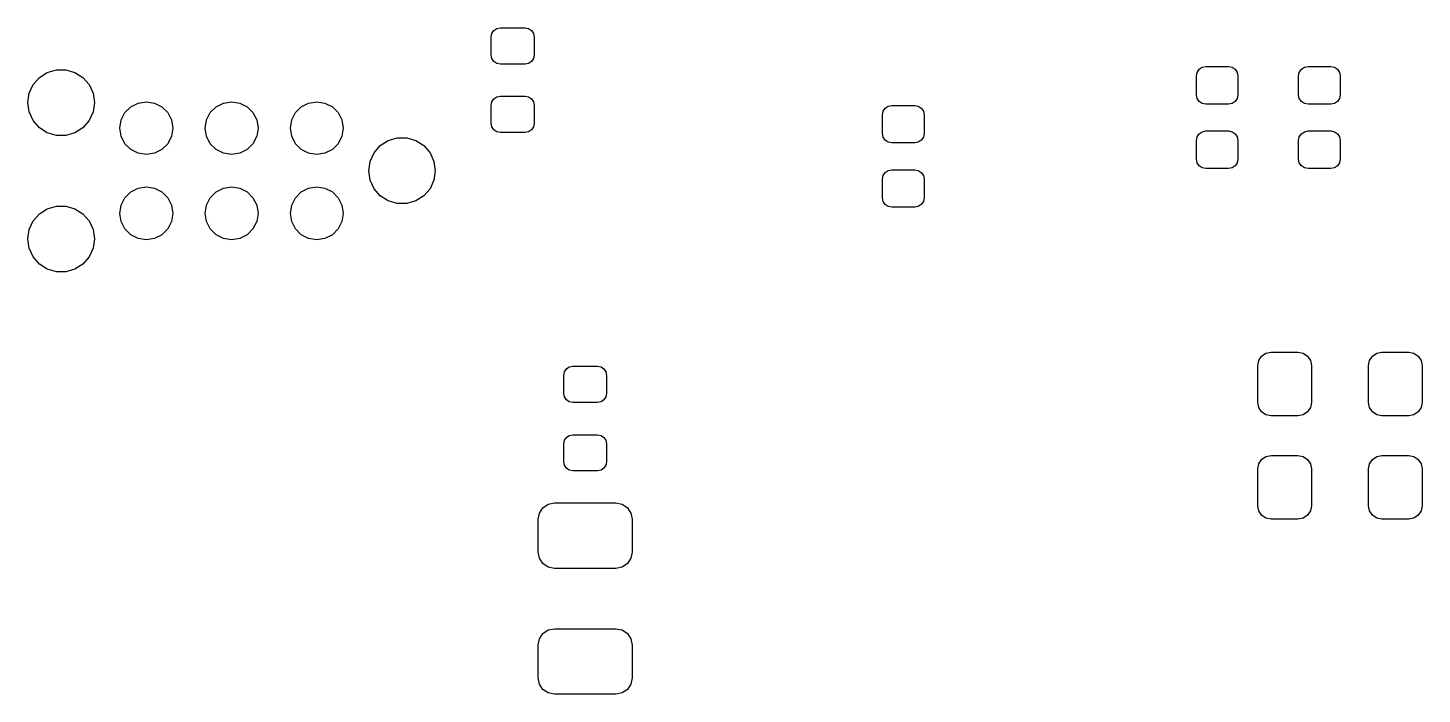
# Model space of a CAD drawing. Extents: x 51 to 259, y -147 to -37.
# Drawn here: x 99.25 to 120.03, y -128.95 to -119.01 of the extents above; entities that cross this region are included whole.
import ezdxf

# ---------------------------------------------------------------- set-up
doc = ezdxf.new("R2010")
doc.units = 0
doc.layers.add('BLACK', color=7, linetype='CONTINUOUS')

msp = doc.modelspace()

# ---------------------------------------------------------------- linework, layer by layer
at = {"layer": 'BLACK', "linetype": 'CONTINUOUS'}
for p, q in [((106.19603, -119.053107), (106.239827, -119.023842)), ((106.239827, -119.023842), (106.291489, -119.013566)), ((106.291489, -119.013566), (106.661489, -119.013566)), ((106.661489, -119.013566), (106.713151, -119.023842)), ((106.713151, -119.023842), (106.756948, -119.053107)), ((106.156489, -119.148566), (106.166765, -119.096904)), ((106.156489, -119.418566), (106.156489, -119.148566)), ((106.166765, -119.096904), (106.19603, -119.053107)), ((106.756948, -119.053107), (106.786213, -119.096904)), ((106.786213, -119.096904), (106.796489, -119.148566)), ((106.796489, -119.148566), (106.796489, -119.418566)), ((106.166765, -119.470228), (106.156489, -119.418566)), ((106.796489, -119.418566), (106.786213, -119.470228)), ((99.540734, -119.677025), (99.676, -119.637307)), ((99.676, -119.637307), (99.816978, -119.637307)), ((99.816978, -119.637307), (99.952244, -119.677025)), ((106.19603, -119.514025), (106.166765, -119.470228)), ((106.239827, -119.54329), (106.19603, -119.514025)), ((106.291489, -119.553566), (106.239827, -119.54329)), ((106.661489, -119.553566), (106.291489, -119.553566)), ((106.713151, -119.54329), (106.661489, -119.553566)), ((106.756948, -119.514025), (106.713151, -119.54329)), ((106.786213, -119.470228), (106.756948, -119.514025)), ((116.672896, -119.67699), (116.703244, -119.631571)), ((116.703244, -119.631571), (116.748663, -119.601223)), ((116.748663, -119.601223), (116.802239, -119.590566)), ((116.802239, -119.590566), (117.142239, -119.590566)), ((117.142239, -119.590566), (117.195815, -119.601223)), ((117.195815, -119.601223), (117.241234, -119.631571)), ((117.241234, -119.631571), (117.271582, -119.67699)), ((118.196896, -119.67699), (118.227244, -119.631571)), ((118.227244, -119.631571), (118.272663, -119.601223)), ((118.272663, -119.601223), (118.326239, -119.590566)), ((118.326239, -119.590566), (118.666239, -119.590566)), ((118.666239, -119.590566), (118.719815, -119.601223)), ((118.719815, -119.601223), (118.765234, -119.631571)), ((118.765234, -119.631571), (118.795582, -119.67699)), ((99.271252, -119.988024), (99.329816, -119.859787)), ((99.329816, -119.859787), (99.422136, -119.753243)), ((99.422136, -119.753243), (99.540734, -119.677025)), ((99.952244, -119.677025), (100.070842, -119.753243)), ((100.070842, -119.753243), (100.163162, -119.859787)), ((100.163162, -119.859787), (100.221726, -119.988024)), ((116.662239, -119.730566), (116.672896, -119.67699)), ((116.662239, -120.010566), (116.662239, -119.730566)), ((117.271582, -119.67699), (117.282239, -119.730566)), ((117.282239, -119.730566), (117.282239, -120.010566)), ((118.186239, -119.730566), (118.196896, -119.67699)), ((118.186239, -120.010566), (118.186239, -119.730566)), ((118.795582, -119.67699), (118.806239, -119.730566)), ((118.806239, -119.730566), (118.806239, -120.010566)), ((99.251189, -120.127566), (99.271252, -119.988024)), ((100.221726, -119.988024), (100.241789, -120.127566)), ((106.166765, -120.116904), (106.19603, -120.073107)), ((106.19603, -120.073107), (106.239827, -120.043842)), ((106.239827, -120.043842), (106.291489, -120.033566)), ((106.291489, -120.033566), (106.661489, -120.033566)), ((106.661489, -120.033566), (106.713151, -120.043842)), ((106.713151, -120.043842), (106.756948, -120.073107)), ((106.756948, -120.073107), (106.786213, -120.116904)), ((116.672896, -120.064142), (116.662239, -120.010566)), ((116.703244, -120.109561), (116.672896, -120.064142)), ((117.271582, -120.064142), (117.241234, -120.109561)), ((117.282239, -120.010566), (117.271582, -120.064142)), ((118.196896, -120.064142), (118.186239, -120.010566)), ((118.227244, -120.109561), (118.196896, -120.064142)), ((118.795582, -120.064142), (118.765234, -120.109561)), ((118.806239, -120.010566), (118.795582, -120.064142)), ((99.271252, -120.267108), (99.251189, -120.127566)), ((99.329816, -120.395345), (99.271252, -120.267108)), ((100.221726, -120.267108), (100.163162, -120.395345)), ((100.241789, -120.127566), (100.221726, -120.267108)), ((100.642058, -120.386906), (100.697979, -120.277155)), ((100.697979, -120.277155), (100.785078, -120.190056)), ((100.785078, -120.190056), (100.894829, -120.134135)), ((100.894829, -120.134135), (101.016489, -120.114866)), ((101.016489, -120.114866), (101.138149, -120.134135)), ((101.138149, -120.134135), (101.2479, -120.190056)), ((101.2479, -120.190056), (101.334999, -120.277155)), ((101.334999, -120.277155), (101.39092, -120.386906)), ((101.912058, -120.386906), (101.967979, -120.277155)), ((101.967979, -120.277155), (102.055078, -120.190056)), ((102.055078, -120.190056), (102.164829, -120.134135)), ((102.164829, -120.134135), (102.286489, -120.114866)), ((102.286489, -120.114866), (102.408149, -120.134135)), ((102.408149, -120.134135), (102.5179, -120.190056)), ((102.5179, -120.190056), (102.604999, -120.277155)), ((102.604999, -120.277155), (102.66092, -120.386906)), ((103.182058, -120.386906), (103.237979, -120.277155)), ((103.237979, -120.277155), (103.325078, -120.190056)), ((103.325078, -120.190056), (103.434829, -120.134135)), ((103.434829, -120.134135), (103.556489, -120.114866)), ((103.556489, -120.114866), (103.678149, -120.134135)), ((103.678149, -120.134135), (103.7879, -120.190056)), ((103.7879, -120.190056), (103.874999, -120.277155)), ((103.874999, -120.277155), (103.93092, -120.386906)), ((106.156489, -120.168566), (106.166765, -120.116904)), ((106.156489, -120.438566), (106.156489, -120.168566)), ((106.786213, -120.116904), (106.796489, -120.168566)), ((106.796489, -120.168566), (106.796489, -120.438566)), ((111.985287, -120.308482), (111.995944, -120.254906)), ((111.995944, -120.254906), (112.026292, -120.209487)), ((112.026292, -120.209487), (112.071711, -120.179139)), ((112.071711, -120.179139), (112.125287, -120.168482)), ((112.125287, -120.168482), (112.465287, -120.168482)), ((112.465287, -120.168482), (112.518863, -120.179139)), ((112.518863, -120.179139), (112.564282, -120.209487)), ((112.564282, -120.209487), (112.59463, -120.254906)), ((112.59463, -120.254906), (112.605287, -120.308482)), ((116.748663, -120.139909), (116.703244, -120.109561)), ((116.802239, -120.150566), (116.748663, -120.139909)), ((117.142239, -120.150566), (116.802239, -120.150566)), ((117.195815, -120.139909), (117.142239, -120.150566)), ((117.241234, -120.109561), (117.195815, -120.139909)), ((118.272663, -120.139909), (118.227244, -120.109561)), ((118.326239, -120.150566), (118.272663, -120.139909)), ((118.666239, -120.150566), (118.326239, -120.150566)), ((118.719815, -120.139909), (118.666239, -120.150566)), ((118.765234, -120.109561), (118.719815, -120.139909)), ((99.422136, -120.501889), (99.329816, -120.395345)), ((100.163162, -120.395345), (100.070842, -120.501889)), ((100.622789, -120.508566), (100.642058, -120.386906)), ((101.39092, -120.386906), (101.410189, -120.508566)), ((101.892789, -120.508566), (101.912058, -120.386906)), ((102.66092, -120.386906), (102.680189, -120.508566)), ((103.162789, -120.508566), (103.182058, -120.386906)), ((103.93092, -120.386906), (103.950189, -120.508566)), ((106.166765, -120.490228), (106.156489, -120.438566)), ((106.19603, -120.534025), (106.166765, -120.490228)), ((106.786213, -120.490228), (106.756948, -120.534025)), ((106.796489, -120.438566), (106.786213, -120.490228)), ((111.985287, -120.588482), (111.985287, -120.308482)), ((112.605287, -120.308482), (112.605287, -120.588482)), ((99.540734, -120.578107), (99.422136, -120.501889)), ((99.676, -120.617825), (99.540734, -120.578107)), ((99.816978, -120.617825), (99.676, -120.617825)), ((99.952244, -120.578107), (99.816978, -120.617825)), ((100.070842, -120.501889), (99.952244, -120.578107)), ((100.642058, -120.630226), (100.622789, -120.508566)), ((100.697979, -120.739977), (100.642058, -120.630226)), ((101.39092, -120.630226), (101.334999, -120.739977)), ((101.410189, -120.508566), (101.39092, -120.630226)), ((101.912058, -120.630226), (101.892789, -120.508566)), ((101.967979, -120.739977), (101.912058, -120.630226)), ((102.66092, -120.630226), (102.604999, -120.739977)), ((102.680189, -120.508566), (102.66092, -120.630226)), ((103.182058, -120.630226), (103.162789, -120.508566)), ((103.237979, -120.739977), (103.182058, -120.630226)), ((103.93092, -120.630226), (103.874999, -120.739977)), ((103.950189, -120.508566), (103.93092, -120.630226)), ((104.502136, -120.769243), (104.620734, -120.693025)), ((104.620734, -120.693025), (104.756, -120.653307)), ((104.756, -120.653307), (104.896978, -120.653307)), ((104.896978, -120.653307), (105.032244, -120.693025)), ((105.032244, -120.693025), (105.150842, -120.769243)), ((106.239827, -120.56329), (106.19603, -120.534025)), ((106.291489, -120.573566), (106.239827, -120.56329)), ((106.661489, -120.573566), (106.291489, -120.573566)), ((106.713151, -120.56329), (106.661489, -120.573566)), ((106.756948, -120.534025), (106.713151, -120.56329)), ((111.995944, -120.642058), (111.985287, -120.588482)), ((112.026292, -120.687477), (111.995944, -120.642058)), ((112.071711, -120.717825), (112.026292, -120.687477)), ((112.564282, -120.687477), (112.518863, -120.717825)), ((112.59463, -120.642058), (112.564282, -120.687477)), ((112.605287, -120.588482), (112.59463, -120.642058)), ((116.662239, -120.690566), (116.672896, -120.63699)), ((116.662239, -120.970566), (116.662239, -120.690566)), ((116.672896, -120.63699), (116.703244, -120.591571)), ((116.703244, -120.591571), (116.748663, -120.561223)), ((116.748663, -120.561223), (116.802239, -120.550566)), ((116.802239, -120.550566), (117.142239, -120.550566)), ((117.142239, -120.550566), (117.195815, -120.561223)), ((117.195815, -120.561223), (117.241234, -120.591571)), ((117.241234, -120.591571), (117.271582, -120.63699)), ((117.271582, -120.63699), (117.282239, -120.690566)), ((117.282239, -120.690566), (117.282239, -120.970566)), ((118.186239, -120.690566), (118.196896, -120.63699)), ((118.186239, -120.970566), (118.186239, -120.690566)), ((118.196896, -120.63699), (118.227244, -120.591571)), ((118.227244, -120.591571), (118.272663, -120.561223)), ((118.272663, -120.561223), (118.326239, -120.550566)), ((118.326239, -120.550566), (118.666239, -120.550566)), ((118.666239, -120.550566), (118.719815, -120.561223)), ((118.719815, -120.561223), (118.765234, -120.591571)), ((118.765234, -120.591571), (118.795582, -120.63699)), ((118.795582, -120.63699), (118.806239, -120.690566)), ((118.806239, -120.690566), (118.806239, -120.970566)), ((100.785078, -120.827076), (100.697979, -120.739977)), ((100.894829, -120.882997), (100.785078, -120.827076)), ((101.016489, -120.902266), (100.894829, -120.882997)), ((101.138149, -120.882997), (101.016489, -120.902266)), ((101.2479, -120.827076), (101.138149, -120.882997)), ((101.334999, -120.739977), (101.2479, -120.827076)), ((102.055078, -120.827076), (101.967979, -120.739977)), ((102.164829, -120.882997), (102.055078, -120.827076)), ((102.286489, -120.902266), (102.164829, -120.882997)), ((102.408149, -120.882997), (102.286489, -120.902266)), ((102.5179, -120.827076), (102.408149, -120.882997)), ((102.604999, -120.739977), (102.5179, -120.827076)), ((103.325078, -120.827076), (103.237979, -120.739977)), ((103.434829, -120.882997), (103.325078, -120.827076)), ((103.556489, -120.902266), (103.434829, -120.882997)), ((103.678149, -120.882997), (103.556489, -120.902266)), ((103.7879, -120.827076), (103.678149, -120.882997)), ((103.874999, -120.739977), (103.7879, -120.827076)), ((104.351252, -121.004024), (104.409816, -120.875787)), ((104.409816, -120.875787), (104.502136, -120.769243)), ((105.150842, -120.769243), (105.243162, -120.875787)), ((105.243162, -120.875787), (105.301726, -121.004024)), ((112.125287, -120.728482), (112.071711, -120.717825)), ((112.465287, -120.728482), (112.125287, -120.728482)), ((112.518863, -120.717825), (112.465287, -120.728482)), ((104.331189, -121.143566), (104.351252, -121.004024)), ((105.301726, -121.004024), (105.321789, -121.143566)), ((116.672896, -121.024142), (116.662239, -120.970566)), ((116.703244, -121.069561), (116.672896, -121.024142)), ((116.748663, -121.099909), (116.703244, -121.069561)), ((116.802239, -121.110566), (116.748663, -121.099909)), ((117.142239, -121.110566), (116.802239, -121.110566)), ((117.195815, -121.099909), (117.142239, -121.110566)), ((117.241234, -121.069561), (117.195815, -121.099909)), ((117.271582, -121.024142), (117.241234, -121.069561)), ((117.282239, -120.970566), (117.271582, -121.024142)), ((118.196896, -121.024142), (118.186239, -120.970566)), ((118.227244, -121.069561), (118.196896, -121.024142)), ((118.272663, -121.099909), (118.227244, -121.069561)), ((118.326239, -121.110566), (118.272663, -121.099909)), ((118.666239, -121.110566), (118.326239, -121.110566)), ((118.719815, -121.099909), (118.666239, -121.110566)), ((118.765234, -121.069561), (118.719815, -121.099909)), ((118.795582, -121.024142), (118.765234, -121.069561)), ((118.806239, -120.970566), (118.795582, -121.024142)), ((104.351252, -121.283108), (104.331189, -121.143566)), ((104.409816, -121.411345), (104.351252, -121.283108)), ((105.301726, -121.283108), (105.243162, -121.411345)), ((105.321789, -121.143566), (105.301726, -121.283108)), ((111.985287, -121.268482), (111.995944, -121.214906)), ((111.985287, -121.548482), (111.985287, -121.268482)), ((111.995944, -121.214906), (112.026292, -121.169487)), ((112.026292, -121.169487), (112.071711, -121.139139)), ((112.071711, -121.139139), (112.125287, -121.128482)), ((112.125287, -121.128482), (112.465287, -121.128482)), ((112.465287, -121.128482), (112.518863, -121.139139)), ((112.518863, -121.139139), (112.564282, -121.169487)), ((112.564282, -121.169487), (112.59463, -121.214906)), ((112.59463, -121.214906), (112.605287, -121.268482)), ((112.605287, -121.268482), (112.605287, -121.548482)), ((100.697979, -121.547155), (100.785078, -121.460056)), ((100.785078, -121.460056), (100.894829, -121.404135)), ((100.894829, -121.404135), (101.016489, -121.384866)), ((101.016489, -121.384866), (101.138149, -121.404135)), ((101.138149, -121.404135), (101.2479, -121.460056)), ((101.2479, -121.460056), (101.334999, -121.547155)), ((101.967979, -121.547155), (102.055078, -121.460056)), ((102.055078, -121.460056), (102.164829, -121.404135)), ((102.164829, -121.404135), (102.286489, -121.384866)), ((102.286489, -121.384866), (102.408149, -121.404135)), ((102.408149, -121.404135), (102.5179, -121.460056)), ((102.5179, -121.460056), (102.604999, -121.547155)), ((103.237979, -121.547155), (103.325078, -121.460056)), ((103.325078, -121.460056), (103.434829, -121.404135)), ((103.434829, -121.404135), (103.556489, -121.384866)), ((103.556489, -121.384866), (103.678149, -121.404135)), ((103.678149, -121.404135), (103.7879, -121.460056)), ((103.7879, -121.460056), (103.874999, -121.547155)), ((104.502136, -121.517889), (104.409816, -121.411345)), ((104.620734, -121.594107), (104.502136, -121.517889)), ((105.150842, -121.517889), (105.032244, -121.594107)), ((105.243162, -121.411345), (105.150842, -121.517889)), ((99.422136, -121.785243), (99.540734, -121.709025)), ((99.540734, -121.709025), (99.676, -121.669307)), ((99.676, -121.669307), (99.816978, -121.669307)), ((99.816978, -121.669307), (99.952244, -121.709025)), ((99.952244, -121.709025), (100.070842, -121.785243)), ((100.622789, -121.778566), (100.642058, -121.656906)), ((100.642058, -121.656906), (100.697979, -121.547155)), ((101.334999, -121.547155), (101.39092, -121.656906)), ((101.39092, -121.656906), (101.410189, -121.778566)), ((101.892789, -121.778566), (101.912058, -121.656906)), ((101.912058, -121.656906), (101.967979, -121.547155)), ((102.604999, -121.547155), (102.66092, -121.656906)), ((102.66092, -121.656906), (102.680189, -121.778566)), ((103.162789, -121.778566), (103.182058, -121.656906)), ((103.182058, -121.656906), (103.237979, -121.547155)), ((103.874999, -121.547155), (103.93092, -121.656906)), ((103.93092, -121.656906), (103.950189, -121.778566)), ((104.756, -121.633825), (104.620734, -121.594107)), ((104.896978, -121.633825), (104.756, -121.633825)), ((105.032244, -121.594107), (104.896978, -121.633825)), ((111.995944, -121.602058), (111.985287, -121.548482)), ((112.026292, -121.647477), (111.995944, -121.602058)), ((112.071711, -121.677825), (112.026292, -121.647477)), ((112.125287, -121.688482), (112.071711, -121.677825)), ((112.465287, -121.688482), (112.125287, -121.688482)), ((112.518863, -121.677825), (112.465287, -121.688482)), ((112.564282, -121.647477), (112.518863, -121.677825)), ((112.59463, -121.602058), (112.564282, -121.647477)), ((112.605287, -121.548482), (112.59463, -121.602058)), ((99.271252, -122.020024), (99.329816, -121.891787)), ((99.329816, -121.891787), (99.422136, -121.785243)), ((100.070842, -121.785243), (100.163162, -121.891787)), ((100.163162, -121.891787), (100.221726, -122.020024)), ((100.642058, -121.900226), (100.622789, -121.778566)), ((100.697979, -122.009977), (100.642058, -121.900226)), ((101.39092, -121.900226), (101.334999, -122.009977)), ((101.410189, -121.778566), (101.39092, -121.900226)), ((101.912058, -121.900226), (101.892789, -121.778566)), ((101.967979, -122.009977), (101.912058, -121.900226)), ((102.66092, -121.900226), (102.604999, -122.009977)), ((102.680189, -121.778566), (102.66092, -121.900226)), ((103.182058, -121.900226), (103.162789, -121.778566)), ((103.237979, -122.009977), (103.182058, -121.900226)), ((103.93092, -121.900226), (103.874999, -122.009977)), ((103.950189, -121.778566), (103.93092, -121.900226)), ((99.251189, -122.159566), (99.271252, -122.020024)), ((100.221726, -122.020024), (100.241789, -122.159566)), ((100.785078, -122.097076), (100.697979, -122.009977)), ((100.894829, -122.152997), (100.785078, -122.097076)), ((101.016489, -122.172266), (100.894829, -122.152997)), ((101.138149, -122.152997), (101.016489, -122.172266)), ((101.2479, -122.097076), (101.138149, -122.152997)), ((101.334999, -122.009977), (101.2479, -122.097076)), ((102.055078, -122.097076), (101.967979, -122.009977)), ((102.164829, -122.152997), (102.055078, -122.097076)), ((102.286489, -122.172266), (102.164829, -122.152997)), ((102.408149, -122.152997), (102.286489, -122.172266)), ((102.5179, -122.097076), (102.408149, -122.152997)), ((102.604999, -122.009977), (102.5179, -122.097076)), ((103.325078, -122.097076), (103.237979, -122.009977)), ((103.434829, -122.152997), (103.325078, -122.097076)), ((103.556489, -122.172266), (103.434829, -122.152997)), ((103.678149, -122.152997), (103.556489, -122.172266)), ((103.7879, -122.097076), (103.678149, -122.152997)), ((103.874999, -122.009977), (103.7879, -122.097076)), ((99.271252, -122.299108), (99.251189, -122.159566)), ((99.329816, -122.427345), (99.271252, -122.299108)), ((100.221726, -122.299108), (100.163162, -122.427345)), ((100.241789, -122.159566), (100.221726, -122.299108)), ((99.422136, -122.533889), (99.329816, -122.427345)), ((99.540734, -122.610107), (99.422136, -122.533889)), ((100.070842, -122.533889), (99.952244, -122.610107)), ((100.163162, -122.427345), (100.070842, -122.533889)), ((99.676, -122.649825), (99.540734, -122.610107)), ((99.816978, -122.649825), (99.676, -122.649825)), ((99.952244, -122.610107), (99.816978, -122.649825)), ((117.576489, -124.048566), (117.591713, -123.972029)), ((117.591713, -123.972029), (117.635068, -123.907145)), ((117.635068, -123.907145), (117.699952, -123.86379)), ((117.699952, -123.86379), (117.776489, -123.848566)), ((117.776489, -123.848566), (118.176489, -123.848566)), ((118.176489, -123.848566), (118.253026, -123.86379)), ((118.253026, -123.86379), (118.31791, -123.907145)), ((118.31791, -123.907145), (118.361265, -123.972029)), ((118.361265, -123.972029), (118.376489, -124.048566)), ((119.226489, -124.048566), (119.241713, -123.972029)), ((119.241713, -123.972029), (119.285068, -123.907145)), ((119.285068, -123.907145), (119.349952, -123.86379)), ((119.349952, -123.86379), (119.426489, -123.848566)), ((119.426489, -123.848566), (119.826489, -123.848566)), ((119.826489, -123.848566), (119.903026, -123.86379)), ((119.903026, -123.86379), (119.96791, -123.907145)), ((119.96791, -123.907145), (120.011265, -123.972029)), ((120.011265, -123.972029), (120.026489, -124.048566)), ((107.235287, -124.193482), (107.245563, -124.14182)), ((107.235287, -124.463482), (107.235287, -124.193482)), ((107.245563, -124.14182), (107.274828, -124.098023)), ((107.274828, -124.098023), (107.318625, -124.068758)), ((107.318625, -124.068758), (107.370287, -124.058482)), ((107.370287, -124.058482), (107.740287, -124.058482)), ((107.740287, -124.058482), (107.791949, -124.068758)), ((107.791949, -124.068758), (107.835746, -124.098023)), ((107.835746, -124.098023), (107.865011, -124.14182)), ((107.865011, -124.14182), (107.875287, -124.193482)), ((107.875287, -124.193482), (107.875287, -124.463482)), ((117.576489, -124.598566), (117.576489, -124.048566)), ((118.376489, -124.048566), (118.376489, -124.598566)), ((119.226489, -124.598566), (119.226489, -124.048566)), ((120.026489, -124.048566), (120.026489, -124.598566)), ((107.245563, -124.515144), (107.235287, -124.463482)), ((107.274828, -124.558941), (107.245563, -124.515144)), ((107.318625, -124.588206), (107.274828, -124.558941)), ((107.370287, -124.598482), (107.318625, -124.588206)), ((107.740287, -124.598482), (107.370287, -124.598482)), ((107.791949, -124.588206), (107.740287, -124.598482)), ((107.835746, -124.558941), (107.791949, -124.588206)), ((107.865011, -124.515144), (107.835746, -124.558941)), ((107.875287, -124.463482), (107.865011, -124.515144)), ((117.591713, -124.675103), (117.576489, -124.598566)), ((118.376489, -124.598566), (118.361265, -124.675103)), ((119.241713, -124.675103), (119.226489, -124.598566)), ((120.026489, -124.598566), (120.011265, -124.675103)), ((117.635068, -124.739987), (117.591713, -124.675103)), ((117.699952, -124.783342), (117.635068, -124.739987)), ((117.776489, -124.798566), (117.699952, -124.783342)), ((118.176489, -124.798566), (117.776489, -124.798566)), ((118.253026, -124.783342), (118.176489, -124.798566)), ((118.31791, -124.739987), (118.253026, -124.783342)), ((118.361265, -124.675103), (118.31791, -124.739987)), ((119.285068, -124.739987), (119.241713, -124.675103)), ((119.349952, -124.783342), (119.285068, -124.739987)), ((119.426489, -124.798566), (119.349952, -124.783342)), ((119.826489, -124.798566), (119.426489, -124.798566)), ((119.903026, -124.783342), (119.826489, -124.798566)), ((119.96791, -124.739987), (119.903026, -124.783342)), ((120.011265, -124.675103), (119.96791, -124.739987)), ((107.235287, -125.213482), (107.245563, -125.16182)), ((107.235287, -125.483482), (107.235287, -125.213482)), ((107.245563, -125.16182), (107.274828, -125.118023)), ((107.274828, -125.118023), (107.318625, -125.088758)), ((107.318625, -125.088758), (107.370287, -125.078482)), ((107.370287, -125.078482), (107.740287, -125.078482)), ((107.740287, -125.078482), (107.791949, -125.088758)), ((107.791949, -125.088758), (107.835746, -125.118023)), ((107.835746, -125.118023), (107.865011, -125.16182)), ((107.865011, -125.16182), (107.875287, -125.213482)), ((107.875287, -125.213482), (107.875287, -125.483482)), ((117.591713, -125.512029), (117.635068, -125.447145)), ((117.635068, -125.447145), (117.699952, -125.40379)), ((117.699952, -125.40379), (117.776489, -125.388566)), ((117.776489, -125.388566), (118.176489, -125.388566)), ((118.176489, -125.388566), (118.253026, -125.40379)), ((118.253026, -125.40379), (118.31791, -125.447145)), ((118.31791, -125.447145), (118.361265, -125.512029)), ((119.241713, -125.512029), (119.285068, -125.447145)), ((119.285068, -125.447145), (119.349952, -125.40379)), ((119.349952, -125.40379), (119.426489, -125.388566)), ((119.426489, -125.388566), (119.826489, -125.388566)), ((119.826489, -125.388566), (119.903026, -125.40379)), ((119.903026, -125.40379), (119.96791, -125.447145)), ((119.96791, -125.447145), (120.011265, -125.512029)), ((107.245563, -125.535144), (107.235287, -125.483482)), ((107.274828, -125.578941), (107.245563, -125.535144)), ((107.318625, -125.608206), (107.274828, -125.578941)), ((107.370287, -125.618482), (107.318625, -125.608206)), ((107.740287, -125.618482), (107.370287, -125.618482)), ((107.791949, -125.608206), (107.740287, -125.618482)), ((107.835746, -125.578941), (107.791949, -125.608206)), ((107.865011, -125.535144), (107.835746, -125.578941)), ((107.875287, -125.483482), (107.865011, -125.535144)), ((117.576489, -125.588566), (117.591713, -125.512029)), ((117.576489, -126.138566), (117.576489, -125.588566)), ((118.361265, -125.512029), (118.376489, -125.588566)), ((118.376489, -125.588566), (118.376489, -126.138566)), ((119.226489, -125.588566), (119.241713, -125.512029)), ((119.226489, -126.138566), (119.226489, -125.588566)), ((120.011265, -125.512029), (120.026489, -125.588566)), ((120.026489, -125.588566), (120.026489, -126.138566)), ((107.005758, -126.114536), (107.099037, -126.095982)), ((107.099037, -126.095982), (108.011537, -126.095982)), ((108.011537, -126.095982), (108.104816, -126.114536)), ((106.855287, -126.339732), (106.873841, -126.246453)), ((106.873841, -126.246453), (106.92668, -126.167375)), ((106.92668, -126.167375), (107.005758, -126.114536)), ((108.104816, -126.114536), (108.183894, -126.167375)), ((108.183894, -126.167375), (108.236733, -126.246453)), ((108.236733, -126.246453), (108.255287, -126.339732)), ((117.591713, -126.215103), (117.576489, -126.138566)), ((117.635068, -126.279987), (117.591713, -126.215103)), ((117.699952, -126.323342), (117.635068, -126.279987)), ((118.31791, -126.279987), (118.253026, -126.323342)), ((118.361265, -126.215103), (118.31791, -126.279987)), ((118.376489, -126.138566), (118.361265, -126.215103)), ((119.241713, -126.215103), (119.226489, -126.138566)), ((119.285068, -126.279987), (119.241713, -126.215103)), ((119.349952, -126.323342), (119.285068, -126.279987)), ((119.96791, -126.279987), (119.903026, -126.323342)), ((120.011265, -126.215103), (119.96791, -126.279987)), ((120.026489, -126.138566), (120.011265, -126.215103)), ((106.855287, -126.827232), (106.855287, -126.339732)), ((108.255287, -126.339732), (108.255287, -126.827232)), ((117.776489, -126.338566), (117.699952, -126.323342)), ((118.176489, -126.338566), (117.776489, -126.338566)), ((118.253026, -126.323342), (118.176489, -126.338566)), ((119.426489, -126.338566), (119.349952, -126.323342)), ((119.826489, -126.338566), (119.426489, -126.338566)), ((119.903026, -126.323342), (119.826489, -126.338566)), ((106.873841, -126.920511), (106.855287, -126.827232)), ((106.92668, -126.999589), (106.873841, -126.920511)), ((108.236733, -126.920511), (108.183894, -126.999589)), ((108.255287, -126.827232), (108.236733, -126.920511)), ((107.005758, -127.052428), (106.92668, -126.999589)), ((107.099037, -127.070982), (107.005758, -127.052428)), ((108.011537, -127.070982), (107.099037, -127.070982)), ((108.104816, -127.052428), (108.011537, -127.070982)), ((108.183894, -126.999589), (108.104816, -127.052428)), ((107.005758, -127.989536), (107.099037, -127.970982)), ((107.099037, -127.970982), (108.011537, -127.970982)), ((108.011537, -127.970982), (108.104816, -127.989536)), ((106.855287, -128.214732), (106.873841, -128.121453)), ((106.873841, -128.121453), (106.92668, -128.042375)), ((106.92668, -128.042375), (107.005758, -127.989536)), ((108.104816, -127.989536), (108.183894, -128.042375)), ((108.183894, -128.042375), (108.236733, -128.121453)), ((108.236733, -128.121453), (108.255287, -128.214732)), ((106.855287, -128.702232), (106.855287, -128.214732)), ((108.255287, -128.214732), (108.255287, -128.702232)), ((106.873841, -128.795511), (106.855287, -128.702232)), ((106.92668, -128.874589), (106.873841, -128.795511)), ((108.236733, -128.795511), (108.183894, -128.874589)), ((108.255287, -128.702232), (108.236733, -128.795511)), ((107.005758, -128.927428), (106.92668, -128.874589)), ((107.099037, -128.945982), (107.005758, -128.927428)), ((108.011537, -128.945982), (107.099037, -128.945982)), ((108.104816, -128.927428), (108.011537, -128.945982)), ((108.183894, -128.874589), (108.104816, -128.927428))]:
    msp.add_line(p, q, dxfattribs=at)

doc.saveas('drawing.dxf')
